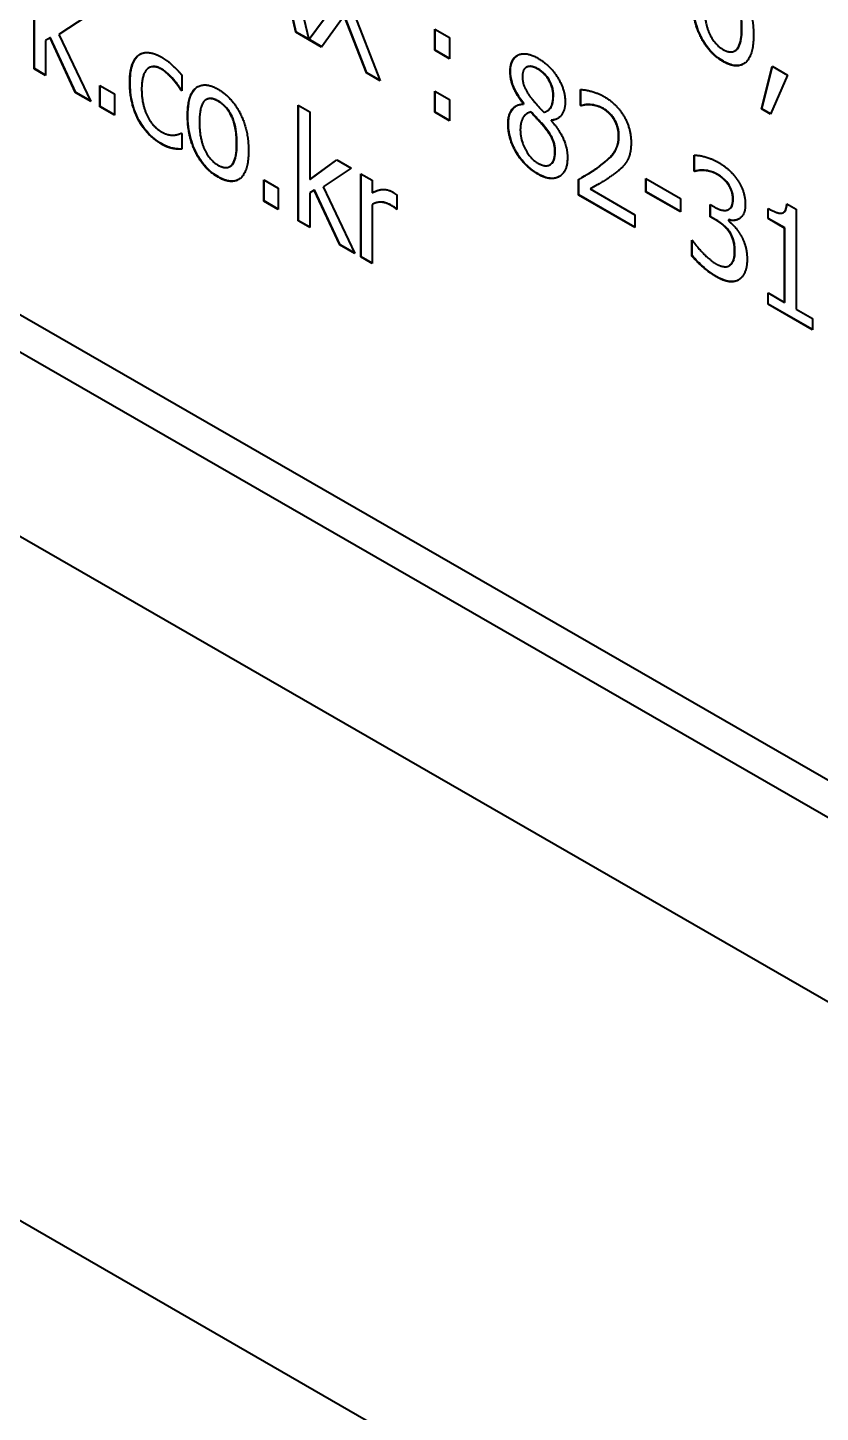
# Model space of a CAD drawing. Header units: millimetres. Extents: x 0 to 4756, y 0 to 3364.
# Drawn here: x 3945.68 to 3954.45, y 2646.9 to 2662.2 of the extents above; entities that cross this region are included whole.
import ezdxf

# ---------------------------------------------------------------- set-up
doc = ezdxf.new("R2010")
doc.units = ezdxf.units.MM
doc.header["$LTSCALE"] = 4
doc.layers.add('가시적인 것(ISO)', color=3, linetype='Continuous', lineweight=40)
doc.layers.add('가시적인 좁은 것(ISO)', color=3, linetype='Continuous', lineweight=35)

msp = doc.modelspace()

# ---------------------------------------------------------------- linework, layer by layer
at = {"layer": '가시적인 것(ISO)'}
for p, q in [((4047.9396, 2590.078), (3860.5563, 2697.9849)), ((3978.1389, 2640.2868), (3929.2892, 2668.4175)), ((3929.2927, 2668.4195), (3978.1395, 2640.2905)), ((3982.0019, 2635.6137), (3925.4333, 2668.1894)), ((3928.9653, 2668.1952), (3978.4628, 2639.6915)), ((3948.4498, 2663.4915), (3948.7884, 2662.0734)), ((3945.7526, 2661.7477), (3945.7526, 2663.0286)), ((3945.7561, 2661.7497), (3945.7561, 2663.0266)), ((3948.6475, 2662.1513), (3948.5564, 2662.5466)), ((3948.651, 2662.1533), (3948.5599, 2662.5487)), ((3948.7884, 2662.0734), (3949.1082, 2662.4992)), ((3948.792, 2662.0754), (3949.1117, 2662.5012)), ((3949.2646, 2662.417), (3949.5801, 2661.6143)), ((3946.3371, 2662.3313), (3946.0268, 2662.1254)), ((3949.1813, 2662.3339), (3948.9311, 2661.988)), ((3949.4271, 2661.7024), (3949.1813, 2662.3339)), ((3949.4306, 2661.7044), (3949.1848, 2662.3359)), ((3945.9297, 2662.0899), (3945.8798, 2662.059)), ((3945.8798, 2662.059), (3945.8798, 2661.6744)), ((3945.9332, 2662.092), (3945.9297, 2662.0899)), ((3946.2116, 2661.4834), (3945.9297, 2662.0899)), ((3946.2151, 2661.4854), (3945.9332, 2662.092)), ((3946.0268, 2662.1254), (3946.3792, 2661.3868)), ((3948.651, 2662.1533), (3948.6475, 2662.1513)), ((3948.9311, 2661.988), (3948.6475, 2662.1513)), ((3948.7882, 2662.0744), (3948.651, 2662.1533)), ((3948.7884, 2662.0734), (3948.792, 2662.0754)), ((3948.9332, 2661.9908), (3948.7892, 2662.0738)), ((3950.1835, 2661.9525), (3950.1835, 2662.187)), ((3950.1835, 2662.187), (3950.3451, 2662.094)), ((3950.187, 2661.9545), (3950.187, 2662.185)), ((3950.3451, 2662.094), (3950.3451, 2661.8594)), ((3950.187, 2661.9545), (3950.1835, 2661.9525)), ((3950.3451, 2661.8594), (3950.1835, 2661.9525)), ((3950.3451, 2661.8635), (3950.187, 2661.9545)), ((3953.5033, 2661.9471), (3953.4997, 2661.9451)), ((3945.7561, 2661.7497), (3945.7526, 2661.7477)), ((3945.8798, 2661.6744), (3945.7526, 2661.7477)), ((3945.8798, 2661.6785), (3945.7561, 2661.7497)), ((3947.0252, 2661.7606), (3947.0217, 2661.7586)), ((3951.1967, 2661.7652), (3951.1932, 2661.7632)), ((3953.7952, 2661.3045), (3953.9138, 2661.7758)), ((3953.7988, 2661.3065), (3953.9165, 2661.7743)), ((3953.9138, 2661.7758), (3954.0832, 2661.6783)), ((3947.3857, 2661.6778), (3947.3857, 2661.5039)), ((3949.4306, 2661.7044), (3949.4271, 2661.7024)), ((3949.5801, 2661.6143), (3949.4271, 2661.7024)), ((3949.578, 2661.6195), (3949.4306, 2661.7044)), ((3954.0832, 2661.6783), (3953.8941, 2661.2476)), ((3946.2151, 2661.4854), (3946.2116, 2661.4834)), ((3946.3792, 2661.3868), (3946.2116, 2661.4834)), ((3946.3765, 2661.3924), (3946.2151, 2661.4854)), ((3946.4798, 2661.3289), (3946.4798, 2661.5635)), ((3946.4798, 2661.5635), (3946.6414, 2661.4704)), ((3946.4833, 2661.331), (3946.4833, 2661.5614)), ((3946.6414, 2661.4704), (3946.6414, 2661.2359)), ((3947.3815, 2661.5104), (3947.378, 2661.5083)), ((3947.3857, 2661.5039), (3947.378, 2661.5083)), ((3947.3857, 2661.5079), (3947.3815, 2661.5104)), ((3950.1835, 2661.2668), (3950.1835, 2661.5013)), ((3950.1835, 2661.5013), (3950.3451, 2661.4083)), ((3950.187, 2661.2688), (3950.187, 2661.4993)), ((3951.7934, 2661.3434), (3951.7934, 2661.5183)), ((3951.7969, 2661.3455), (3951.7969, 2661.5184)), ((3946.4833, 2661.331), (3946.4798, 2661.3289)), ((3946.6414, 2661.2359), (3946.4798, 2661.3289)), ((3946.6414, 2661.2399), (3946.4833, 2661.331)), ((3947.6581, 2661.409), (3947.6546, 2661.4069)), ((3948.6733, 2660.0658), (3948.6733, 2661.3467)), ((3948.6733, 2661.3467), (3948.8005, 2661.2735)), ((3948.6768, 2660.0678), (3948.6768, 2661.3447)), ((3950.3451, 2661.4083), (3950.3451, 2661.1737)), ((3951.166, 2661.3649), (3951.1625, 2661.3629)), ((3951.1625, 2661.3579), (3951.1625, 2661.3629)), ((3951.166, 2661.36), (3951.1625, 2661.3579)), ((3951.166, 2661.36), (3951.166, 2661.3649)), ((3951.7969, 2661.3455), (3951.7934, 2661.3434)), ((3951.8011, 2661.339), (3951.7934, 2661.3434)), ((3951.8047, 2661.341), (3951.7969, 2661.3455)), ((3951.8047, 2661.341), (3951.8011, 2661.339)), ((3953.7988, 2661.3065), (3953.7952, 2661.3045)), ((3953.8941, 2661.2476), (3953.7952, 2661.3045)), ((3953.8955, 2661.2508), (3953.7988, 2661.3065)), ((3948.8005, 2661.2735), (3948.8005, 2660.5242)), ((3950.187, 2661.2688), (3950.1835, 2661.2668)), ((3950.3451, 2661.1737), (3950.1835, 2661.2668)), ((3950.3451, 2661.1778), (3950.187, 2661.2688)), ((3951.2077, 2661.2562), (3951.2041, 2661.2541)), ((3951.2477, 2661.2712), (3951.2441, 2661.2692)), ((3951.4247, 2661.2824), (3951.4212, 2661.2804)), ((3951.4737, 2661.1808), (3951.4702, 2661.1787)), ((3951.4702, 2661.1787), (3951.4702, 2661.1738)), ((3947.378, 2661.0373), (3947.3857, 2661.0328)), ((3947.3857, 2661.0328), (3947.3857, 2660.8589)), ((3951.3955, 2661.1095), (3951.392, 2661.1075)), ((3947.2904, 2660.8692), (3947.2869, 2660.8671)), ((3948.8005, 2660.5242), (3949.0996, 2660.7405)), ((3948.804, 2660.5262), (3949.1, 2660.7403)), ((3949.0996, 2660.7405), (3949.2578, 2660.6494)), ((3951.4598, 2660.6891), (3951.4562, 2660.6871)), ((3953.0509, 2660.6183), (3953.0509, 2660.7922)), ((3953.0544, 2660.6203), (3953.0544, 2660.7925)), ((3947.9198, 2660.6691), (3947.9162, 2660.6671)), ((3948.804, 2660.5262), (3948.8005, 2660.5242)), ((3949.2578, 2660.6494), (3948.9475, 2660.4435)), ((3949.3635, 2659.6683), (3949.3635, 2660.5885)), ((3949.3635, 2660.5885), (3949.4907, 2660.5153)), ((3949.367, 2659.6703), (3949.367, 2660.5865)), ((3951.7728, 2660.3516), (3951.7728, 2660.5255)), ((3951.7763, 2660.3536), (3951.7763, 2660.5275)), ((3951.8075, 2660.5453), (3951.8039, 2660.5433)), ((3952.5162, 2660.3856), (3952.5162, 2660.5346)), ((3952.5162, 2660.5346), (3952.8979, 2660.3149)), ((3952.5198, 2660.3876), (3952.5198, 2660.5326)), ((3953.0544, 2660.6203), (3953.0509, 2660.6183)), ((3953.0586, 2660.6138), (3953.0509, 2660.6183)), ((3953.0621, 2660.6159), (3953.0544, 2660.6203)), ((3953.0621, 2660.6159), (3953.0586, 2660.6138)), ((3953.1619, 2660.627), (3953.1583, 2660.625)), ((3948.2908, 2660.286), (3948.2908, 2660.5206)), ((3948.2908, 2660.5206), (3948.4524, 2660.4275)), ((3948.2943, 2660.2881), (3948.2943, 2660.5185)), ((3948.4524, 2660.4275), (3948.4524, 2660.193)), ((3948.8504, 2660.408), (3948.8005, 2660.3771)), ((3948.8005, 2660.3771), (3948.8005, 2659.9925)), ((3948.8539, 2660.41), (3948.8504, 2660.408)), ((3949.1323, 2659.8014), (3948.8504, 2660.408)), ((3949.1358, 2659.8035), (3948.8539, 2660.41)), ((3948.9475, 2660.4435), (3949.2999, 2659.7049)), ((3949.4907, 2660.5153), (3949.4907, 2660.3781)), ((3951.9026, 2660.423), (3951.8991, 2660.4209)), ((3951.8991, 2660.4209), (3952.3951, 2660.1353)), ((3952.5198, 2660.3876), (3952.5162, 2660.3856)), ((3952.8979, 2660.1658), (3952.5162, 2660.3856)), ((3952.8979, 2660.1699), (3952.5198, 2660.3876)), ((3953.4292, 2660.4741), (3953.4256, 2660.4721)), ((3948.2943, 2660.2881), (3948.2908, 2660.286)), ((3948.4524, 2660.193), (3948.2908, 2660.286)), ((3948.4524, 2660.197), (3948.2943, 2660.2881)), ((3949.4907, 2660.248), (3949.4907, 2659.595)), ((3949.4976, 2660.252), (3949.4941, 2660.2499)), ((3949.764, 2660.3529), (3949.764, 2660.1919)), ((3951.7763, 2660.3536), (3951.7728, 2660.3516)), ((3952.3951, 2659.9932), (3951.7728, 2660.3516)), ((3952.3951, 2659.9973), (3951.7763, 2660.3536)), ((3952.8979, 2660.3149), (3952.8979, 2660.1658)), ((3953.2288, 2660.1104), (3953.2288, 2660.2465)), ((3953.2288, 2660.2465), (3953.2735, 2660.2208)), ((3953.2323, 2660.1124), (3953.2323, 2660.2445)), ((3954.0746, 2660.2564), (3954.1794, 2660.196)), ((3948.6768, 2660.0678), (3948.6733, 2660.0658)), ((3948.8005, 2659.9925), (3948.6733, 2660.0658)), ((3948.8005, 2659.9966), (3948.6768, 2660.0678)), ((3949.7607, 2660.1979), (3949.7572, 2660.1959)), ((3949.764, 2660.1919), (3949.7572, 2660.1959)), ((3949.764, 2660.196), (3949.7607, 2660.1979)), ((3952.3951, 2660.1353), (3952.3951, 2659.9932)), ((3953.2323, 2660.1124), (3953.2288, 2660.1104)), ((3953.2864, 2660.0772), (3953.2288, 2660.1104)), ((3953.2899, 2660.0792), (3953.2323, 2660.1124)), ((3953.4335, 2660.0811), (3953.4299, 2660.079)), ((3953.4299, 2660.079), (3953.4299, 2660.0671)), ((3953.4369, 2660.1958), (3953.4333, 2660.1938)), ((3953.8666, 2660.0929), (3953.8666, 2660.2052)), ((3953.8701, 2660.095), (3953.8666, 2660.0929)), ((3954.0496, 2659.9875), (3953.8666, 2660.0929)), ((3953.8701, 2660.095), (3953.8701, 2660.2032)), ((3954.0532, 2659.9895), (3953.8701, 2660.095)), ((3954.0396, 2660.1606), (3954.036, 2660.1586)), ((3954.1794, 2660.196), (3954.1794, 2659.0909)), ((3954.0532, 2659.9895), (3954.0496, 2659.9875)), ((3954.0496, 2659.1656), (3954.0496, 2659.9875)), ((3954.0532, 2659.1677), (3954.0532, 2659.9895)), ((3949.1358, 2659.8035), (3949.1323, 2659.8014)), ((3949.2999, 2659.7049), (3949.1323, 2659.8014)), ((3949.2972, 2659.7105), (3949.1358, 2659.8035)), ((3953.0234, 2659.855), (3953.0328, 2659.8496)), ((3953.0234, 2659.6811), (3953.0234, 2659.855)), ((3953.0269, 2659.6831), (3953.0269, 2659.853)), ((3949.367, 2659.6703), (3949.3635, 2659.6683)), ((3949.4907, 2659.595), (3949.3635, 2659.6683)), ((3949.4907, 2659.5991), (3949.367, 2659.6703)), ((3953.0269, 2659.6831), (3953.0234, 2659.6811)), ((3953.4397, 2659.5724), (3953.4361, 2659.5704)), ((3953.4464, 2659.5767), (3953.4428, 2659.5747)), ((3953.8666, 2659.1458), (3953.8666, 2659.2711)), ((3953.8666, 2659.2711), (3954.0496, 2659.1656)), ((3953.8701, 2659.1479), (3953.8666, 2659.1458)), ((3954.3582, 2658.8627), (3953.8666, 2659.1458)), ((3953.8701, 2659.1479), (3953.8701, 2659.269)), ((3954.3582, 2658.8668), (3953.8701, 2659.1479)), ((3954.0532, 2659.1677), (3954.0496, 2659.1656)), ((3954.1794, 2659.0909), (3954.3582, 2658.9879)), ((3954.3582, 2658.9879), (3954.3582, 2658.8627))]:
    msp.add_line(p, q, dxfattribs=at)
for points, degree in [([(3953.3698, 2662.8007), (3953.5228, 2662.7126), (3953.7067, 2662.3522), (3953.7067, 2662.1207)], 2), ([(3953.5752, 2662.1964), (3953.5752, 2662.3753), (3953.4686, 2662.6106), (3953.3698, 2662.6675)], 2), ([(3953.3698, 2661.8288), (3953.2125, 2661.9193), (3953.032, 2662.2847), (3953.032, 2662.5092)], 2), ([(3953.1635, 2662.4335), (3953.1635, 2662.2596), (3953.2709, 2662.0189), (3953.3698, 2661.9619)], 2), ([(3953.3698, 2661.9619), (3953.4677, 2661.9055), (3953.5752, 2662.0195), (3953.5752, 2662.1964)], 2), ([(3953.7067, 2662.1207), (3953.7067, 2661.8881), (3953.5228, 2661.7407), (3953.3698, 2661.8288)], 2), ([(3946.9078, 2661.8983), (3946.9525, 2661.9332), (3947.0857, 2661.9211), (3947.1622, 2661.877)], 2), ([(3946.9113, 2661.9004), (3946.9159, 2661.9039), (3946.9206, 2661.9071), (3946.9255, 2661.91)], 3), ([(3951.0164, 2661.7183), (3951.0164, 2661.8565), (3951.1883, 2661.9423), (3951.3206, 2661.8661)], 2), ([(3946.8098, 2661.597), (3946.8098, 2661.7182), (3946.8631, 2661.8644), (3946.9078, 2661.8983)], 2), ([(3947.1605, 2661.7429), (3947.0617, 2661.7998), (3946.9413, 2661.6872), (3946.9413, 2661.5213)], 2), ([(3947.1622, 2661.877), (3947.225, 2661.8409), (3947.3402, 2661.7318), (3947.3857, 2661.6778)], 2), ([(3951.3198, 2661.7453), (3951.2459, 2661.7879), (3951.1513, 2661.744), (3951.1513, 2661.6595)], 2), ([(3951.3206, 2661.8661), (3951.4582, 2661.7869), (3951.6241, 2661.5165), (3951.6241, 2661.3793)], 2), ([(3946.9078, 2661.1798), (3946.8614, 2661.2652), (3946.8098, 2661.4757), (3946.8098, 2661.597)], 2), ([(3947.2912, 2661.6269), (3947.2654, 2661.6576), (3947.1932, 2661.7241), (3947.1605, 2661.7429)], 2), ([(3947.378, 2661.5083), (3947.3651, 2661.5297), (3947.3221, 2661.5902), (3947.2912, 2661.6269)], 2), ([(3951.1625, 2661.3629), (3951.0886, 2661.4581), (3951.0164, 2661.6249), (3951.0164, 2661.7183)], 2), ([(3951.1513, 2661.6595), (3951.1513, 2661.5989), (3951.1994, 2661.4867), (3951.2476, 2661.4252)], 2), ([(3951.4917, 2661.4536), (3951.4917, 2661.536), (3951.4006, 2661.6988), (3951.3198, 2661.7453)], 2), ([(3946.9413, 2661.5213), (3946.9413, 2661.3593), (3947.0574, 2661.1106), (3947.1605, 2661.0512)], 2), ([(3947.4485, 2661.2312), (3947.4485, 2661.4618), (3947.6341, 2661.6103), (3947.7863, 2661.5226)], 2), ([(3947.7863, 2661.5226), (3947.9392, 2661.4345), (3948.1232, 2661.0742), (3948.1232, 2660.8427)], 2), ([(3951.3903, 2661.2665), (3951.4496, 2661.287), (3951.4917, 2661.379), (3951.4917, 2661.4536)], 2), ([(3951.7934, 2661.5183), (3951.8355, 2661.5189), (3951.9851, 2661.4815), (3952.0521, 2661.4429)], 2), ([(3952.0521, 2661.4429), (3952.1931, 2661.3617), (3952.3529, 2661.0878), (3952.3529, 2660.9328)], 2), ([(3947.7863, 2661.3895), (3947.6874, 2661.4464), (3947.58, 2661.3344), (3947.58, 2661.1555)], 2), ([(3947.9917, 2660.9184), (3947.9917, 2661.0973), (3947.8851, 2661.3326), (3947.7863, 2661.3895)], 2), ([(3950.9923, 2661.1399), (3950.9923, 2661.2393), (3951.08, 2661.3558), (3951.1625, 2661.3579)], 2), ([(3951.2476, 2661.4252), (3951.2682, 2661.3994), (3951.355, 2661.3007), (3951.3903, 2661.2665)], 2), ([(3951.6241, 2661.3793), (3951.6241, 2661.2968), (3951.545, 2661.1814), (3951.4702, 2661.1787)], 2), ([(3951.8982, 2661.3506), (3951.8699, 2661.353), (3951.8174, 2661.3435), (3951.8011, 2661.339)], 2), ([(3952.0426, 2661.3062), (3952.0065, 2661.327), (3951.9326, 2661.3477), (3951.8982, 2661.3506)], 2), ([(3952.1656, 2661.1858), (3952.1424, 2661.224), (3952.0796, 2661.2849), (3952.0426, 2661.3062)], 2), ([(3947.1622, 2660.915), (3947.0849, 2660.9596), (3946.9542, 2661.0935), (3946.9078, 2661.1798)], 2), ([(3947.7863, 2660.5507), (3947.629, 2660.6413), (3947.4485, 2661.0066), (3947.4485, 2661.2312)], 2), ([(3947.58, 2661.1555), (3947.58, 2660.9816), (3947.6874, 2660.7408), (3947.7863, 2660.6839)], 2), ([(3951.0791, 2660.8286), (3951.0361, 2660.903), (3950.9923, 2661.0634), (3950.9923, 2661.1399)], 2), ([(3951.2441, 2661.2692), (3951.1874, 2661.2571), (3951.1281, 2661.1581), (3951.1281, 2661.0736)], 2), ([(3951.2477, 2661.2712), (3951.2333, 2661.2681), (3951.2199, 2661.2632), (3951.2077, 2661.2562)], 3), ([(3951.392, 2661.1075), (3951.3688, 2661.1368), (3951.2923, 2661.2176), (3951.2441, 2661.2692)], 2), ([(3951.4702, 2661.1738), (3951.5579, 2661.0736), (3951.649, 2660.878), (3951.649, 2660.7647)], 2), ([(3951.542, 2661.1984), (3951.5219, 2661.1873), (3951.499, 2661.1817), (3951.4737, 2661.1808)], 3), ([(3952.2154, 2661.003), (3952.2154, 2661.0547), (3952.1888, 2661.1475), (3952.1656, 2661.1858)], 2), ([(3947.1605, 2661.0512), (3947.2224, 2661.0156), (3947.335, 2661.0133), (3947.378, 2661.0373)], 2), ([(3951.1281, 2661.0736), (3951.1281, 2660.9623), (3951.239, 2660.7534), (3951.3224, 2660.7054)], 2), ([(3951.5106, 2660.8285), (3951.5106, 2660.904), (3951.4616, 2661.0217), (3951.392, 2661.1075)], 2), ([(3952.016, 2660.6806), (3952.1312, 2660.7683), (3952.2154, 2660.9046), (3952.2154, 2661.003)], 2), ([(3947.2869, 2660.8671), (3947.2542, 2660.874), (3947.2026, 2660.8918), (3947.1622, 2660.915)], 2), ([(3947.3857, 2660.8589), (3947.3668, 2660.8589), (3947.3101, 2660.8607), (3947.2869, 2660.8671)], 2), ([(3947.7863, 2660.6839), (3947.8842, 2660.6275), (3947.9917, 2660.7415), (3947.9917, 2660.9184)], 2), ([(3948.1232, 2660.8427), (3948.1232, 2660.6101), (3947.9392, 2660.4626), (3947.7863, 2660.5507)], 2), ([(3952.3529, 2660.9328), (3952.3529, 2660.8602), (3952.3254, 2660.7548), (3952.3005, 2660.7175)], 2), ([(3951.3206, 2660.5841), (3951.2459, 2660.6272), (3951.1221, 2660.7531), (3951.0791, 2660.8286)], 2), ([(3951.649, 2660.7647), (3951.649, 2660.6077), (3951.4616, 2660.5029), (3951.3206, 2660.5841)], 2), ([(3951.3224, 2660.7054), (3951.4075, 2660.6564), (3951.5106, 2660.7212), (3951.5106, 2660.8285)], 2), ([(3951.7728, 2660.5255), (3951.8398, 2660.5634), (3951.9593, 2660.6367), (3952.016, 2660.6806)], 2), ([(3952.3005, 2660.7175), (3952.2756, 2660.6782), (3952.2051, 2660.6134), (3952.1664, 2660.585)], 2), ([(3953.0509, 2660.7922), (3953.0947, 2660.7958), (3953.246, 2660.7554), (3953.3139, 2660.7163)], 2), ([(3953.3139, 2660.7163), (3953.3827, 2660.6767), (3953.4841, 2660.5845), (3953.5253, 2660.5249)], 2), ([(3952.1664, 2660.585), (3952.1028, 2660.5372), (3951.9464, 2660.4464), (3951.8991, 2660.4209)], 2), ([(3953.1583, 2660.625), (3953.1257, 2660.6269), (3953.0775, 2660.6189), (3953.0586, 2660.6138)], 2), ([(3953.3027, 2660.5806), (3953.2658, 2660.6019), (3953.1936, 2660.6216), (3953.1583, 2660.625)], 2), ([(3953.4256, 2660.4721), (3953.3998, 2660.5078), (3953.338, 2660.5603), (3953.3027, 2660.5806)], 2), ([(3953.5253, 2660.5249), (3953.57, 2660.4604), (3953.6156, 2660.3219), (3953.6156, 2660.2464)], 2), ([(3949.4907, 2660.3781), (3949.5603, 2660.4136), (3949.6643, 2660.4153), (3949.7125, 2660.3876)], 2), ([(3949.7125, 2660.3876), (3949.7322, 2660.3762), (3949.752, 2660.3628), (3949.764, 2660.3529)], 2), ([(3952.0015, 2660.4784), (3951.9692, 2660.4598), (3951.933, 2660.4393), (3951.9026, 2660.423)], 3), ([(3953.4781, 2660.3087), (3953.4781, 2660.3554), (3953.448, 2660.4393), (3953.4256, 2660.4721)], 2), ([(3949.6893, 2660.2419), (3949.6377, 2660.2716), (3949.5363, 2660.2754), (3949.4907, 2660.248)], 2), ([(3949.7572, 2660.1959), (3949.7434, 2660.2088), (3949.7116, 2660.2291), (3949.6893, 2660.2419)], 2), ([(3953.2735, 2660.2208), (3953.3646, 2660.1683), (3953.4781, 2660.2083), (3953.4781, 2660.3087)], 2), ([(3953.6156, 2660.2464), (3953.6156, 2660.145), (3953.5064, 2660.0548), (3953.4299, 2660.079)], 2), ([(3953.8666, 2660.2052), (3953.9706, 2660.1453), (3954.0686, 2660.1604), (3954.0746, 2660.2564)], 2), ([(3953.4377, 2659.9464), (3953.4093, 2659.9875), (3953.3319, 2660.051), (3953.2864, 2660.0772)], 2), ([(3953.4299, 2660.0671), (3953.4617, 2660.0408), (3953.5339, 2659.9635), (3953.5649, 2659.9099)], 2), ([(3953.4978, 2659.7338), (3953.4978, 2659.8004), (3953.466, 2659.9052), (3953.4377, 2659.9464)], 2), ([(3953.0328, 2659.8496), (3953.0758, 2659.7871), (3953.2185, 2659.6353), (3953.2907, 2659.5937)], 2), ([(3953.5649, 2659.9099), (3953.5958, 2659.8573), (3953.6354, 2659.7232), (3953.6354, 2659.6427)], 2), ([(3953.2984, 2659.4472), (3953.2228, 2659.4907), (3953.0741, 2659.6211), (3953.0234, 2659.6811)], 2), ([(3953.4428, 2659.5747), (3953.4695, 2659.5961), (3953.4978, 2659.6673), (3953.4978, 2659.7338)], 2), ([(3953.6354, 2659.6427), (3953.6354, 2659.5602), (3953.5889, 2659.4468), (3953.546, 2659.4179)], 2), ([(3953.2907, 2659.5937), (3953.3319, 2659.57), (3953.4145, 2659.5543), (3953.4428, 2659.5747)], 2), ([(3953.4397, 2659.5724), (3953.442, 2659.5737), (3953.4442, 2659.5752), (3953.4464, 2659.5767)], 3), ([(3953.546, 2659.4179), (3953.5021, 2659.3875), (3953.3775, 2659.4016), (3953.2984, 2659.4472)], 2)]:
    msp.add_open_spline(points, degree=degree, dxfattribs=at)
for points, knots in [([(3953.5787, 2662.1985), (3953.5787, 2662.2404), (3953.5765, 2662.2853), (3953.5655, 2662.3665), (3953.5577, 2662.405), (3953.5319, 2662.485), (3953.5165, 2662.5152), (3953.4883, 2662.5637), (3953.4703, 2662.588), (3953.4256, 2662.6348), (3953.3996, 2662.6544), (3953.3733, 2662.6695)], [-0.085957, -0.085957, -0.085957, -0.085957, -0.069342651, -0.069342651, -0.055924971, -0.055924971, -0.041012876, -0.041012876, -0.022285047, -0.022285047, 0, 0, 0, 0]), ([(3953.3733, 2661.8308), (3953.3489, 2661.8448), (3953.3245, 2661.8612), (3953.2783, 2661.8983), (3953.2567, 2661.9184), (3953.2008, 2661.9791), (3953.1702, 2662.0221), (3953.1193, 2662.1137), (3953.091, 2662.1742), (3953.0444, 2662.3415), (3953.0355, 2662.43), (3953.0355, 2662.5113)], [-0.23140113, -0.23140113, -0.23140113, -0.23140113, -0.19684338, -0.19684338, -0.16464808, -0.16464808, -0.11028974, -0.11028974, -0.05962156, -0.05962156, 0, 0, 0, 0]), ([(3953.5033, 2661.9471), (3953.5067, 2661.9491), (3953.51, 2661.9514), (3953.5348, 2661.9705), (3953.5479, 2661.9957), (3953.5729, 2662.0679), (3953.5787, 2662.1313), (3953.5787, 2662.1985)], [-0.078555626, -0.078555626, -0.078555626, -0.078555626, -0.074774695, -0.074774695, -0.049262731, -0.049262731, 0, 0, 0, 0]), ([(3946.8134, 2661.599), (3946.8134, 2661.7136), (3946.8312, 2661.7734), (3946.862, 2661.847), (3946.883, 2661.8789), (3946.9113, 2661.9004)], [-0.071897761, -0.071897761, -0.071897761, -0.071897761, -0.03670663, -0.03670663, 0, 0, 0, 0]), ([(3947.1641, 2661.7449), (3947.149, 2661.7536), (3947.134, 2661.7606), (3947.1052, 2661.7703), (3947.0917, 2661.7729), (3947.0586, 2661.7742), (3947.0409, 2661.7696), (3947.0252, 2661.7606)], [-0.162990943, -0.162990943, -0.162990943, -0.162990943, -0.140247493, -0.140247493, -0.118681204, -0.118681204, -0.085161794, -0.085161794, -0.085161794, -0.085161794]), ([(3951.0199, 2661.7204), (3951.0199, 2661.7631), (3951.0261, 2661.8013), (3951.0535, 2661.8612), (3951.0726, 2661.8821), (3951.0965, 2661.8963)], [-0.129215295, -0.129215295, -0.129215295, -0.129215295, -0.099021457, -0.099021457, -0.071212856, -0.071212856, -0.071212856, -0.071212856]), ([(3951.3233, 2661.7474), (3951.3088, 2661.7557), (3951.2943, 2661.7627), (3951.267, 2661.7721), (3951.2542, 2661.7748), (3951.2207, 2661.7763), (3951.206, 2661.7706), (3951.1967, 2661.7652)], [-0.058671655, -0.058671655, -0.058671655, -0.058671655, -0.05189461, -0.05189461, -0.045622091, -0.045622091, -0.034642086, -0.034642086, -0.034642086, -0.034642086]), ([(3951.4952, 2661.4556), (3951.4952, 2661.4714), (3951.494, 2661.488), (3951.4884, 2661.5213), (3951.4843, 2661.5377), (3951.4682, 2661.5858), (3951.455, 2661.6105), (3951.4323, 2661.6492), (3951.4162, 2661.6705), (3951.3744, 2661.7139), (3951.3488, 2661.7327), (3951.3233, 2661.7474)], [-0.05989215, -0.05989215, -0.05989215, -0.05989215, -0.054043526, -0.054043526, -0.048526316, -0.048526316, -0.03817621, -0.03817621, -0.021611214, -0.021611214, 0, 0, 0, 0]), ([(3953.5964, 2661.8017), (3953.5692, 2661.7865), (3953.5381, 2661.7802), (3953.4616, 2661.788), (3953.4178, 2661.8052), (3953.3733, 2661.8308)], [-0.070120664, -0.070120664, -0.070120664, -0.070120664, -0.03775459, -0.03775459, 0, 0, 0, 0]), ([(3946.9113, 2661.1819), (3946.8953, 2661.2113), (3946.8817, 2661.2416), (3946.8561, 2661.3091), (3946.8462, 2661.3439), (3946.82, 2661.4509), (3946.8134, 2661.5282), (3946.8134, 2661.599)], [-0.086621321, -0.086621321, -0.086621321, -0.086621321, -0.070910291, -0.070910291, -0.051951366, -0.051951366, 0, 0, 0, 0]), ([(3947.2947, 2661.6289), (3947.2712, 2661.6569), (3947.2462, 2661.6806), (3947.2105, 2661.7134), (3947.1873, 2661.7315), (3947.1641, 2661.7449)], [-0.03157786, -0.03157786, -0.03157786, -0.03157786, -0.019767271, -0.019767271, 0, 0, 0, 0]), ([(3947.3815, 2661.5104), (3947.3689, 2661.5313), (3947.3529, 2661.5538), (3947.3309, 2661.5848), (3947.3124, 2661.608), (3947.2947, 2661.6289)], [-0.022980376, -0.022980376, -0.022980376, -0.022980376, -0.016945509, -0.016945509, 0, 0, 0, 0]), ([(3951.166, 2661.3649), (3951.135, 2661.4048), (3951.105, 2661.4485), (3951.0551, 2661.5403), (3951.0434, 2661.5742), (3951.0246, 2661.6396), (3951.0199, 2661.6814), (3951.0199, 2661.7204)], [-0.057131595, -0.057131595, -0.057131595, -0.057131595, -0.043060731, -0.043060731, -0.028569203, -0.028569203, 0, 0, 0, 0]), ([(3947.452, 2661.2332), (3947.452, 2661.2805), (3947.4549, 2661.3267), (3947.4686, 2661.4061), (3947.4784, 2661.4407), (3947.515, 2661.516), (3947.542, 2661.5383), (3947.5634, 2661.5509)], [-0.130633279, -0.130633279, -0.130633279, -0.130633279, -0.112301904, -0.112301904, -0.09621194, -0.09621194, -0.071503758, -0.071503758, -0.071503758, -0.071503758]), ([(3951.4247, 2661.2824), (3951.4313, 2661.2862), (3951.4377, 2661.2905), (3951.4559, 2661.3057), (3951.4666, 2661.3186), (3951.4808, 2661.3496), (3951.4952, 2661.3838), (3951.4952, 2661.4556)], [-0.14093655, -0.14093655, -0.14093655, -0.14093655, -0.11250358, -0.11250358, -0.05271408, -0.05271408, 0, 0, 0, 0]), ([(3947.7898, 2661.3915), (3947.7738, 2661.4007), (3947.7578, 2661.4082), (3947.7276, 2661.4179), (3947.7137, 2661.4203), (3947.6846, 2661.42), (3947.6705, 2661.4161), (3947.6581, 2661.409)], [-0.135449634, -0.135449634, -0.135449634, -0.135449634, -0.118759786, -0.118759786, -0.103264414, -0.103264414, -0.084731462, -0.084731462, -0.084731462, -0.084731462]), ([(3947.9952, 2660.9204), (3947.9952, 2660.9624), (3947.993, 2661.0073), (3947.982, 2661.0885), (3947.9742, 2661.1269), (3947.9484, 2661.207), (3947.933, 2661.2371), (3947.9048, 2661.2856), (3947.8868, 2661.3099), (3947.8421, 2661.3568), (3947.8161, 2661.3764), (3947.7898, 2661.3915)], [-0.085957, -0.085957, -0.085957, -0.085957, -0.069342651, -0.069342651, -0.055924971, -0.055924971, -0.041012876, -0.041012876, -0.022285047, -0.022285047, 0, 0, 0, 0]), ([(3950.9958, 2661.1419), (3950.9958, 2661.1829), (3951.0014, 2661.2196), (3951.0229, 2661.2763), (3951.0389, 2661.3051), (3951.0708, 2661.3306), (3951.0761, 2661.3343), (3951.0817, 2661.3376)], [-0.11622312, -0.11622312, -0.11622312, -0.11622312, -0.071932751, -0.071932751, -0.036718263, -0.036718263, -0.029925575, -0.029925575, -0.029925575, -0.029925575]), ([(3951.9018, 2661.3527), (3951.8736, 2661.3551), (3951.8541, 2661.3516), (3951.8337, 2661.3478), (3951.8177, 2661.3446), (3951.8047, 2661.341)], [-0.020817773, -0.020817773, -0.020817773, -0.020817773, -0.01379429, -0.01379429, 0, 0, 0, 0]), ([(3952.0462, 2661.3083), (3952.0116, 2661.3282), (3951.9847, 2661.3362), (3951.9487, 2661.3462), (3951.9249, 2661.3507), (3951.9018, 2661.3527)], [-0.031488894, -0.031488894, -0.031488894, -0.031488894, -0.021353786, -0.021353786, 0, 0, 0, 0]), ([(3952.1691, 2661.1878), (3952.1614, 2661.2005), (3952.1529, 2661.2126), (3952.1319, 2661.2391), (3952.1212, 2661.25), (3952.0925, 2661.2779), (3952.0695, 2661.2948), (3952.0462, 2661.3083)], [-0.03025866, -0.03025866, -0.03025866, -0.03025866, -0.025726769, -0.025726769, -0.019759025, -0.019759025, 0, 0, 0, 0]), ([(3947.1658, 2660.9171), (3947.137, 2660.9336), (3947.1084, 2660.9532), (3947.0539, 2660.9977), (3947.0274, 2661.0227), (3946.9678, 2661.0896), (3946.9373, 2661.1335), (3946.9113, 2661.1819)], [-0.080445727, -0.080445727, -0.080445727, -0.080445727, -0.055912612, -0.055912612, -0.032958888, -0.032958888, 0, 0, 0, 0]), ([(3947.7898, 2660.5528), (3947.7654, 2660.5668), (3947.741, 2660.5832), (3947.6948, 2660.6203), (3947.6732, 2660.6404), (3947.6173, 2660.7011), (3947.5867, 2660.7441), (3947.5358, 2660.8356), (3947.5075, 2660.8962), (3947.4608, 2661.0635), (3947.452, 2661.152), (3947.452, 2661.2332)], [-0.23140113, -0.23140113, -0.23140113, -0.23140113, -0.19684338, -0.19684338, -0.16464808, -0.16464808, -0.11028974, -0.11028974, -0.05962156, -0.05962156, 0, 0, 0, 0]), ([(3951.0826, 2660.8306), (3951.0684, 2660.8553), (3951.0558, 2660.8806), (3951.0305, 2660.9409), (3951.0222, 2660.9689), (3951.0027, 2661.0402), (3950.9958, 2661.0924), (3950.9958, 2661.1419)], [-0.055252999, -0.055252999, -0.055252999, -0.055252999, -0.04713074, -0.04713074, -0.036336029, -0.036336029, 0, 0, 0, 0]), ([(3951.3955, 2661.1095), (3951.377, 2661.1329), (3951.3538, 2661.1583), (3951.3052, 2661.2097), (3951.2764, 2661.2404), (3951.2477, 2661.2712)], [-0.044696664, -0.044696664, -0.044696664, -0.044696664, -0.026527613, -0.026527613, 0, 0, 0, 0]), ([(3952.2189, 2661.005), (3952.2189, 2661.0243), (3952.2176, 2661.0447), (3952.2122, 2661.0767), (3952.2083, 2661.0969), (3952.1919, 2661.1446), (3952.1819, 2661.1667), (3952.1691, 2661.1878)], [-0.062237843, -0.062237843, -0.062237843, -0.062237843, -0.03135472, -0.03135472, -0.014809, -0.014809, 0, 0, 0, 0]), ([(3951.5141, 2660.8306), (3951.5141, 2660.8582), (3951.5117, 2660.8885), (3951.4972, 2660.9493), (3951.4874, 2660.9715), (3951.459, 2661.0262), (3951.4294, 2661.0678), (3951.3955, 2661.1095)], [-0.062765636, -0.062765636, -0.062765636, -0.062765636, -0.047807546, -0.047807546, -0.033018059, -0.033018059, 0, 0, 0, 0]), ([(3952.0195, 2660.6826), (3952.1418, 2660.7757), (3952.1769, 2660.8329), (3952.21, 2660.9075), (3952.2189, 2660.9527), (3952.2189, 2661.005)], [-0.074275859, -0.074275859, -0.074275859, -0.074275859, -0.038409559, -0.038409559, 0, 0, 0, 0]), ([(3947.2904, 2660.8692), (3947.2712, 2660.8732), (3947.2517, 2660.8781), (3947.2113, 2660.892), (3947.1866, 2660.9051), (3947.1658, 2660.9171)], [-0.03468952, -0.03468952, -0.03468952, -0.03468952, -0.017713793, -0.017713793, 0, 0, 0, 0]), ([(3947.3857, 2660.8609), (3947.3712, 2660.861), (3947.3566, 2660.8613), (3947.3257, 2660.8624), (3947.3079, 2660.8643), (3947.2904, 2660.8692)], [-0.029053906, -0.029053906, -0.029053906, -0.029053906, -0.015305416, -0.015305416, 0, 0, 0, 0]), ([(3947.9198, 2660.6691), (3947.9232, 2660.6711), (3947.9265, 2660.6733), (3947.9513, 2660.6925), (3947.9644, 2660.7177), (3947.9894, 2660.7899), (3947.9952, 2660.8533), (3947.9952, 2660.9204)], [-0.078555626, -0.078555626, -0.078555626, -0.078555626, -0.074774695, -0.074774695, -0.049262731, -0.049262731, 0, 0, 0, 0]), ([(3951.3242, 2660.5862), (3951.2971, 2660.6018), (3951.27, 2660.62), (3951.2122, 2660.6666), (3951.1884, 2660.6906), (3951.1379, 2660.7457), (3951.1081, 2660.7859), (3951.0826, 2660.8306)], [-0.06057937, -0.06057937, -0.06057937, -0.06057937, -0.046915838, -0.046915838, -0.030866185, -0.030866185, 0, 0, 0, 0]), ([(3951.4598, 2660.6891), (3951.4603, 2660.6894), (3951.4608, 2660.6897), (3951.4731, 2660.6972), (3951.4877, 2660.7099), (3951.5099, 2660.7617), (3951.5141, 2660.795), (3951.5141, 2660.8306)], [-0.051995308, -0.051995308, -0.051995308, -0.051995308, -0.050898298, -0.050898298, -0.026065686, -0.026065686, 0, 0, 0, 0]), ([(3951.8075, 2660.5453), (3951.8518, 2660.5708), (3951.8839, 2660.5903), (3951.9432, 2660.6268), (3951.982, 2660.6536), (3952.0195, 2660.6826)], [-0.072231751, -0.072231751, -0.072231751, -0.072231751, -0.048891977, -0.048891977, 0, 0, 0, 0]), ([(3948.0129, 2660.5236), (3947.9857, 2660.5084), (3947.9546, 2660.5022), (3947.8781, 2660.5099), (3947.8343, 2660.5271), (3947.7898, 2660.5528)], [-0.070120664, -0.070120664, -0.070120664, -0.070120664, -0.03775459, -0.03775459, 0, 0, 0, 0]), ([(3951.5589, 2660.5574), (3951.5587, 2660.5573), (3951.5585, 2660.5572), (3951.5292, 2660.5409), (3951.496, 2660.5341), (3951.4157, 2660.542), (3951.3704, 2660.5596), (3951.3242, 2660.5862)], [-0.073979375, -0.073979375, -0.073979375, -0.073979375, -0.073735943, -0.073735943, -0.039198983, -0.039198983, 0, 0, 0, 0]), ([(3953.1619, 2660.627), (3953.1296, 2660.6289), (3953.1116, 2660.626), (3953.0907, 2660.6225), (3953.076, 2660.6195), (3953.0621, 2660.6159)], [-0.021085007, -0.021085007, -0.021085007, -0.021085007, -0.014522862, -0.014522862, 0, 0, 0, 0]), ([(3953.3063, 2660.5826), (3953.2707, 2660.6031), (3953.2442, 2660.6108), (3953.2089, 2660.6204), (3953.1851, 2660.6248), (3953.1619, 2660.627)], [-0.031034786, -0.031034786, -0.031034786, -0.031034786, -0.02134227, -0.02134227, 0, 0, 0, 0]), ([(3953.4292, 2660.4741), (3953.4048, 2660.5078), (3953.3827, 2660.5274), (3953.3508, 2660.5545), (3953.3285, 2660.5698), (3953.3063, 2660.5826)], [-0.027826534, -0.027826534, -0.027826534, -0.027826534, -0.018896319, -0.018896319, 0, 0, 0, 0]), ([(3953.4816, 2660.3107), (3953.4816, 2660.3279), (3953.4801, 2660.3461), (3953.4742, 2660.3748), (3953.4701, 2660.3918), (3953.452, 2660.4359), (3953.4418, 2660.4556), (3953.4292, 2660.4741)], [-0.058660702, -0.058660702, -0.058660702, -0.058660702, -0.029076398, -0.029076398, -0.013472332, -0.013472332, 0, 0, 0, 0]), ([(3949.6928, 2660.244), (3949.6754, 2660.254), (3949.6583, 2660.2615), (3949.6218, 2660.2728), (3949.6045, 2660.275), (3949.5557, 2660.2768), (3949.5248, 2660.2677), (3949.4976, 2660.252)], [-0.058283885, -0.058283885, -0.058283885, -0.058283885, -0.047052904, -0.047052904, -0.03397152, -0.03397152, -0.001359854, -0.001359854, -0.001359854, -0.001359854]), ([(3949.7607, 2660.1979), (3949.7472, 2660.2105), (3949.7355, 2660.2181), (3949.7187, 2660.2288), (3949.7051, 2660.2369), (3949.6928, 2660.244)], [-0.014182299, -0.014182299, -0.014182299, -0.014182299, -0.01041743, -0.01041743, 0, 0, 0, 0]), ([(3953.4369, 2660.1958), (3953.4372, 2660.1961), (3953.4376, 2660.1963), (3953.4515, 2660.2046), (3953.4617, 2660.2171), (3953.4781, 2660.255), (3953.4816, 2660.2819), (3953.4816, 2660.3107)], [-0.037901184, -0.037901184, -0.037901184, -0.037901184, -0.037458654, -0.037458654, -0.021131774, -0.021131774, 0, 0, 0, 0]), ([(3954.0396, 2660.1606), (3954.0496, 2660.1664), (3954.0571, 2660.1757), (3954.0717, 2660.2058), (3954.076, 2660.2299), (3954.0778, 2660.2545)], [-0.031759904, -0.031759904, -0.031759904, -0.031759904, -0.019787432, -0.019787432, -0.000996371, -0.000996371, -0.000996371, -0.000996371]), ([(3953.4412, 2659.9484), (3953.4316, 2659.9623), (3953.4213, 2659.9753), (3953.3942, 2660.0047), (3953.3802, 2660.0163), (3953.3466, 2660.0439), (3953.3181, 2660.063), (3953.2899, 2660.0792)], [-0.032741125, -0.032741125, -0.032741125, -0.032741125, -0.029148948, -0.029148948, -0.023911075, -0.023911075, 0, 0, 0, 0]), ([(3953.544, 2660.0878), (3953.5351, 2660.0829), (3953.5254, 2660.079), (3953.4902, 2660.0701), (3953.4631, 2660.0717), (3953.4335, 2660.0811)], [-0.036709343, -0.036709343, -0.036709343, -0.036709343, -0.025744193, -0.025744193, 0, 0, 0, 0]), ([(3953.5014, 2659.7359), (3953.5014, 2659.7615), (3953.4996, 2659.7893), (3953.4891, 2659.8467), (3953.4815, 2659.8688), (3953.4655, 2659.9083), (3953.4546, 2659.929), (3953.4412, 2659.9484)], [-0.037154443, -0.037154443, -0.037154443, -0.037154443, -0.026003543, -0.026003543, -0.014253929, -0.014253929, 0, 0, 0, 0]), ([(3953.302, 2659.4492), (3953.2304, 2659.4904), (3953.1764, 2659.5366), (3953.1099, 2659.5948), (3953.0655, 2659.6375), (3953.0269, 2659.6831)], [-0.058386009, -0.058386009, -0.058386009, -0.058386009, -0.036948739, -0.036948739, 0, 0, 0, 0]), ([(3953.4464, 2659.5767), (3953.4636, 2659.5906), (3953.4777, 2659.61), (3953.4977, 2659.6602), (3953.5014, 2659.6969), (3953.5014, 2659.7359)], [-0.054199937, -0.054199937, -0.054199937, -0.054199937, -0.028603532, -0.028603532, 0, 0, 0, 0]), ([(3953.5381, 2659.4129), (3953.5267, 2659.4065), (3953.5143, 2659.4018), (3953.481, 2659.3945), (3953.461, 2659.3946), (3953.3985, 2659.4017), (3953.3503, 2659.4214), (3953.302, 2659.4492)], [-0.067841558, -0.067841558, -0.067841558, -0.067841558, -0.057163173, -0.057163173, -0.040992429, -0.040992429, 0, 0, 0, 0])]:
    msp.add_open_spline(points, degree=3, knots=knots, dxfattribs=at)
at = {"layer": '가시적인 좁은 것(ISO)'}
for p, q in [((3953.5787, 2662.1985), (3953.5752, 2662.1964)), ((3946.9113, 2661.9004), (3946.9078, 2661.8983)), ((3951.3233, 2661.7474), (3951.3198, 2661.7453)), ((3953.3733, 2661.8308), (3953.3698, 2661.8288)), ((3946.8134, 2661.599), (3946.8098, 2661.597)), ((3947.1641, 2661.7449), (3947.1605, 2661.7429)), ((3947.2947, 2661.6289), (3947.2912, 2661.6269)), ((3951.0199, 2661.7204), (3951.0164, 2661.7183)), ((3951.4952, 2661.4556), (3951.4917, 2661.4536)), ((3947.7898, 2661.3915), (3947.7863, 2661.3895)), ((3951.9018, 2661.3527), (3951.8982, 2661.3506)), ((3952.0462, 2661.3083), (3952.0426, 2661.3062)), ((3946.9113, 2661.1819), (3946.9078, 2661.1798)), ((3947.452, 2661.2332), (3947.4485, 2661.2312)), ((3950.9958, 2661.1419), (3950.9923, 2661.1399)), ((3952.1691, 2661.1878), (3952.1656, 2661.1858)), ((3952.2189, 2661.005), (3952.2154, 2661.003)), ((3947.1658, 2660.9171), (3947.1622, 2660.915)), ((3947.9952, 2660.9204), (3947.9917, 2660.9184)), ((3951.0826, 2660.8306), (3951.0791, 2660.8286)), ((3951.5141, 2660.8306), (3951.5106, 2660.8285)), ((3952.0195, 2660.6826), (3952.016, 2660.6806)), ((3947.7898, 2660.5528), (3947.7863, 2660.5507)), ((3951.3242, 2660.5862), (3951.3206, 2660.5841)), ((3953.3063, 2660.5826), (3953.3027, 2660.5806)), ((3949.6928, 2660.244), (3949.6893, 2660.2419)), ((3953.4816, 2660.3107), (3953.4781, 2660.3087)), ((3953.2899, 2660.0792), (3953.2864, 2660.0772)), ((3953.4412, 2659.9484), (3953.4377, 2659.9464)), ((3953.5014, 2659.7359), (3953.4978, 2659.7338)), ((3953.302, 2659.4492), (3953.2984, 2659.4472))]:
    msp.add_line(p, q, dxfattribs=at)

doc.saveas('drawing.dxf')
